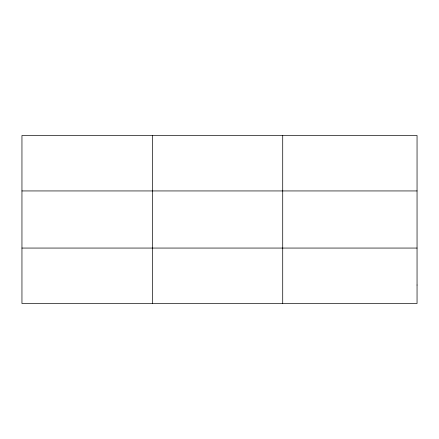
<?xml version="1.0" encoding="UTF-8"?>
<svg xmlns="http://www.w3.org/2000/svg" width="439" height="439" viewBox="0 0 439 439"><rect width="100%" height="100%" fill="white"/><g stroke="black" fill="none" stroke-linecap="round" stroke-linejoin="round"><path stroke-width="0.66" d="M152.333 135.492L152.333 303.508M282.716 135.492L282.716 303.508M21.95 190.938L417.05 190.938M21.95 248.062L417.05 248.062M417.05 285.026L417.05 303.508L21.95 303.508L21.95 135.492L417.05 135.492L417.05 285.026"/></g></svg>
